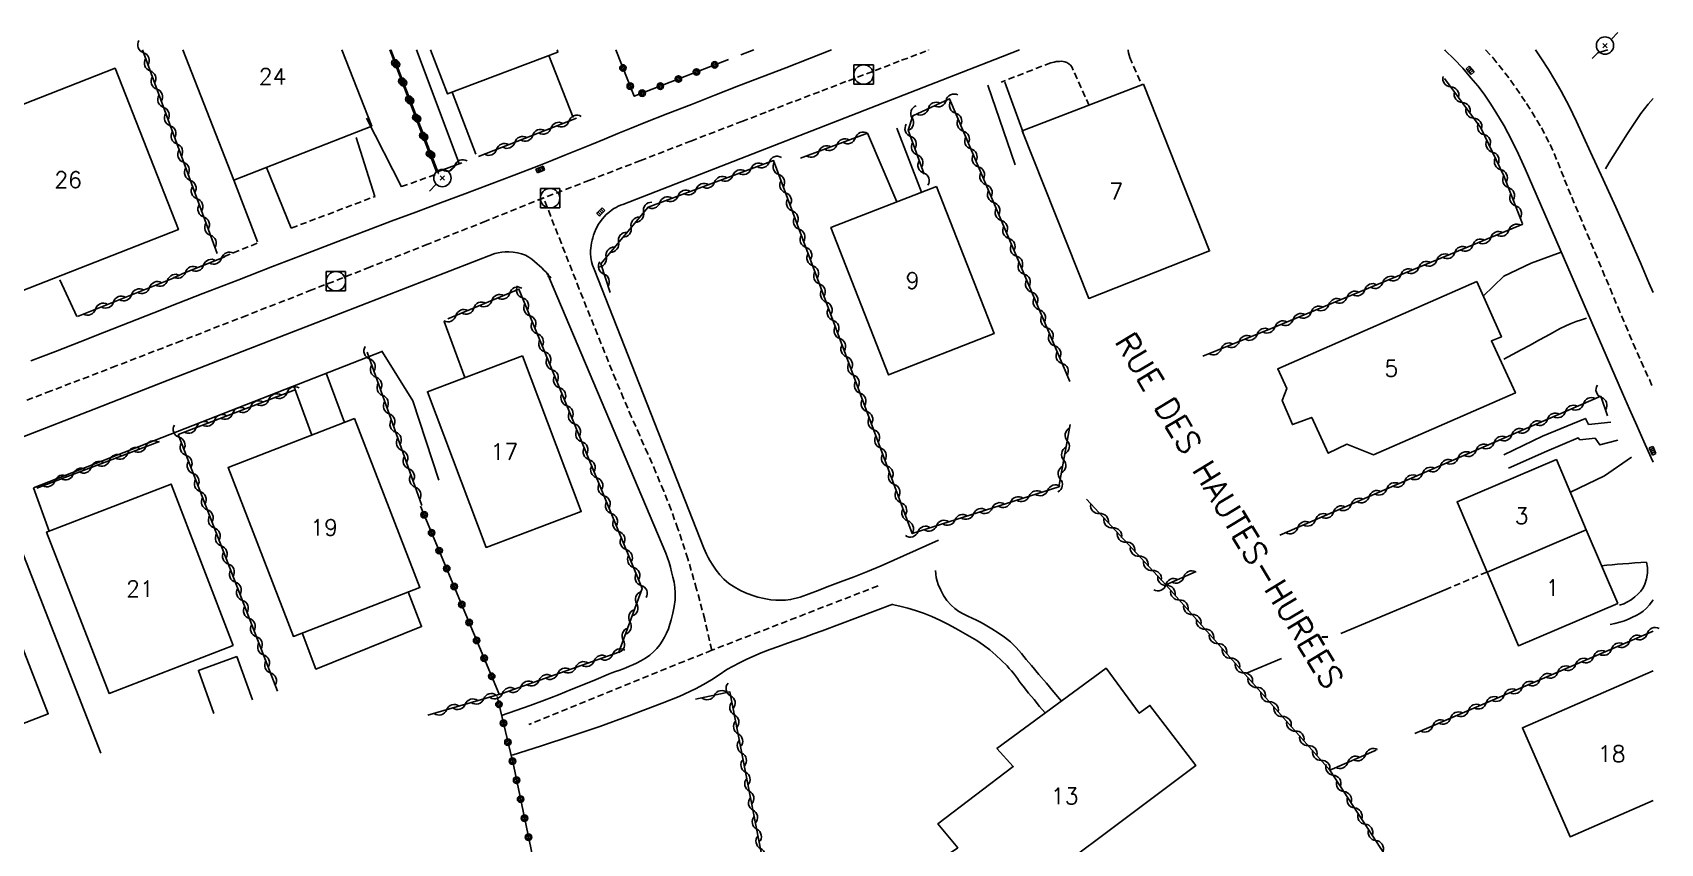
# Model space of a CAD drawing. Header units: millimetres. Extents: x 145000 to 146001, y 142000 to 143001.
# Drawn here: x 145875.1 to 146000.6, y 142938.8 to 143001.3 of the extents above; entities that cross this region are included whole.
import ezdxf
from ezdxf.enums import TextEntityAlignment as Align

# ---------------------------------------------------------------- set-up
doc = ezdxf.new("R2010")
doc.units = ezdxf.units.MM
doc.linetypes.add('DASHED', pattern=[0.75, 0.5, -0.25])
doc.layers.get('0').update_dxf_attribs({"linetype": 'CONTINUOUS'})
for name, color, linetype in [('W0001', 6, 'DASHED'), ('W0008', 7, 'CONTINUOUS'), ('W0014', 7, 'CONTINUOUS'), ('W0017', 7, 'CONTINUOUS'), ('W0101', 7, 'CONTINUOUS'), ('W0104', 1, 'CONTINUOUS'), ('W0105', 7, 'CONTINUOUS'), ('W0112', 1, 'DASHED'), ('W0310', 3, 'CONTINUOUS'), ('W0323', 7, 'CONTINUOUS'), ('W0330', 7, 'CONTINUOUS'), ('W0401', 7, 'CONTINUOUS'), ('W0420', 7, 'CONTINUOUS'), ('W0473', 7, 'CONTINUOUS'), ('W0989', 7, 'CONTINUOUS'), ('W0991', 7, 'CONTINUOUS'), ('W1102', 7, 'CONTINUOUS')]:
    doc.layers.add(name, color=color, linetype=linetype)
doc.styles.get("Standard").update_dxf_attribs({"font": 'romans.shx', "width": 0.85})

# ---------------------------------------------------------------- blocks, each defined once
blk = doc.blocks.new('T401')
for p, q in [((-0.3, 0.3), (0, 0.3)), ((-0.3, -0.25), (-0.3, 0.3)), ((-0.3, 0.15), (0, 0.15)), ((-0.3, 0), (0, 0)), ((0, 0.3), (0, -0.25)), ((-0.3, -0.15), (0, -0.15)), ((-0.3, -0.25), (-0.3, -0.3)), ((-0.3, -0.3), (0, -0.3)), ((0, -0.3), (0, -0.25))]:
    blk.add_line(p, q)
blk = doc.blocks.new('T420')
for p, q in [((0.75, 0.75), (-0.75, 0.75)), ((-0.75, 0.75), (-0.75, -0.75)), ((0.75, 0.75), (0.75, -0.75)), ((0.75, -0.75), (-0.75, -0.75))]:
    blk.add_line(p, q)
blk.add_ellipse((0, 0), major_axis=(-0.53, 0.53), ratio=1, start_param=3.926991, end_param=10.210176)
blk = doc.blocks.new('T473')
for p, q in [((-0.166667, 0.166667), (0.166667, -0.166667)), ((-0.166667, -0.166667), (0.166667, 0.166667)), ((0.500001, 0.500001), (1.000002, 1.000002)), ((-1.000002, -1.000002), (-0.500001, -0.500001))]:
    blk.add_line(p, q)
blk.add_ellipse((0, 0), major_axis=(0.471405, 0.471405), ratio=1, start_param=5.4977871438, end_param=11.780972451)
blk = doc.blocks.new('t310o')
at = {"color": 0, "linetype": 'Continuous'}
for centre, start, end in [((-0.5, 0.38), 216.8699, 323.1304), ((0.5, -0.37), 36.8699, 143.1303)]:
    blk.add_arc(centre, 0.625, start, end, dxfattribs=at)
blk = doc.blocks.new('t323o')
at = {"color": 0, "linetype": 'Continuous'}
for radius in [0.25, 0.15]:
    blk.add_circle((0, 0), radius, dxfattribs=at)

msp = doc.modelspace()

# ---------------------------------------------------------------- linework, layer by layer
at = {"layer": 'W0001'}
for points in [[(145914.06, 142988.42), (145917.98, 142989.94), (145921.91, 142991.45), (145925.83, 142992.97), (145929.76, 142994.48), (145931.81, 142995.27), (145933.87, 142996.06), (145935.92, 142996.84), (145937.98, 142997.63), (145940.03, 142998.41), (145942.08, 142999.2), (145944.14, 142999.99), (145944.16, 143000)], [(145987.1, 143000), (145987.65, 142999.41), (145989.02, 142997.68), (145990.26, 142995.86), (145991.4, 142993.99), (145992.08, 142992.7), (145992.66, 142991.35), (145993.19, 142989.99), (145993.74, 142988.64), (145994.34, 142987.23), (145994.93, 142985.82), (145995.52, 142984.41), (145996.1, 142983), (145996.69, 142981.59), (145997.28, 142980.18), (145997.88, 142978.77), (145998.48, 142977.36), (145999.09, 142975.96), (145999.72, 142974.57), (146000, 142973.93)], [(145914.48, 142988.59), (145910.02, 142986.8), (145905.56, 142985.02), (145901.09, 142983.25), (145896.62, 142981.49), (145891.6, 142979.53), (145886.57, 142977.57), (145881.54, 142975.63), (145876.51, 142973.7), (145874.43, 142972.9)], [(145927.44, 142953.7), (145926.9, 142956.07), (145926.28, 142958.42), (145925.6, 142960.75), (145924.84, 142963.06), (145924.31, 142964.52), (145923.74, 142965.97), (145923.14, 142967.41), (145922.52, 142968.84), (145921.89, 142970.26), (145921.26, 142971.68), (145920.64, 142973.11), (145920.04, 142974.55), (145918.63, 142978.05), (145917.23, 142981.56), (145915.85, 142985.07), (145914.48, 142988.59)], [(145940.26, 142958.66), (145927.44, 142953.7)], [(145927.44, 142953.7), (145913.35, 142947.98)]]:
    msp.add_lwpolyline(points, dxfattribs=at)
at = {"layer": 'W0008'}
for points in [[(145983.96, 143000), (145983.99, 142999.97), (145984.68, 142999.3), (145985.34, 142998.59), (145985.97, 142997.86), (145986.49, 142997.23), (145986.98, 142996.58), (145987.45, 142995.9), (145987.89, 142995.21), (145988.52, 142994.15), (145989.1, 142993.06), (145989.64, 142991.95), (145990.14, 142990.82)], [(145990.14, 142990.82), (145997.64, 142973.53)], [(145926.84, 142961.58), (145918.37, 142983.08)], [(145914.94, 142982.38), (145923.9, 142961.18)], [(145940.49, 142960.2), (145939.46, 142959.78), (145938.42, 142959.37), (145937.38, 142958.97), (145936.34, 142958.58), (145935.65, 142958.32), (145934.96, 142958.04), (145934.25, 142957.79), (145933.52, 142957.61), (145933.14, 142957.57), (145932.76, 142957.55), (145932.37, 142957.56), (145931.99, 142957.6), (145931.49, 142957.68), (145931, 142957.8), (145930.52, 142957.95), (145930.05, 142958.13), (145929.61, 142958.34), (145929.17, 142958.58), (145928.76, 142958.86), (145928.37, 142959.18), (145928.06, 142959.51), (145927.78, 142959.87), (145927.53, 142960.25), (145927.3, 142960.63), (145927.17, 142960.86), (145927.05, 142961.1), (145926.94, 142961.34), (145926.84, 142961.58)], [(145923.9, 142961.18), (145924.03, 142960.82), (145924.15, 142960.47), (145924.26, 142960.1), (145924.35, 142959.74), (145924.45, 142959.34), (145924.54, 142958.94), (145924.6, 142958.53), (145924.63, 142958.12), (145924.61, 142957.59), (145924.54, 142957.07), (145924.44, 142956.55), (145924.32, 142956.04), (145924.22, 142955.7), (145924.1, 142955.35), (145923.96, 142955.02), (145923.8, 142954.7), (145923.62, 142954.4), (145923.43, 142954.11), (145923.22, 142953.84), (145922.98, 142953.59), (145922.67, 142953.33), (145922.33, 142953.1), (145921.98, 142952.89), (145921.63, 142952.7), (145921.37, 142952.57), (145921.1, 142952.46), (145920.83, 142952.35), (145920.55, 142952.25), (145920.29, 142952.15), (145920.02, 142952.05), (145919.75, 142951.95), (145919.49, 142951.86)], [(145941.4, 142957.26), (145940.04, 142956.74), (145938.68, 142956.23), (145937.31, 142955.71), (145935.95, 142955.2), (145935.28, 142954.96), (145934.61, 142954.72), (145933.94, 142954.48), (145933.27, 142954.24), (145932.59, 142954), (145931.93, 142953.75), (145931.26, 142953.49), (145930.61, 142953.21), (145930.1, 142952.98), (145929.59, 142952.74), (145929.1, 142952.48), (145928.61, 142952.21)], [(145919.49, 142951.86), (145918.53, 142951.45), (145917.57, 142951.05), (145916.61, 142950.66), (145915.64, 142950.27), (145914.55, 142949.85), (145913.45, 142949.44), (145912.34, 142949.04), (145911.23, 142948.66)], [(145928.61, 142952.21), (145928.02, 142951.8), (145927.42, 142951.42), (145926.81, 142951.06), (145926.18, 142950.72), (145924.92, 142950.13), (145923.63, 142949.61), (145922.34, 142949.12), (145921.04, 142948.64), (145918.81, 142947.83), (145916.57, 142947.06), (145914.31, 142946.32), (145912.05, 142945.61)]]:
    msp.add_lwpolyline(points, dxfattribs=at)
at = {"layer": 'W0014'}
for points in [[(145936.67, 143000), (145934.97, 142999.33), (145933.15, 142998.63), (145931.33, 142997.92), (145929.51, 142997.22), (145927.69, 142996.51), (145925.88, 142995.8), (145924.06, 142995.09), (145922.24, 142994.37), (145921.22, 142993.96), (145920.2, 142993.55), (145919.18, 142993.13), (145918.17, 142992.71), (145917.15, 142992.29), (145916.13, 142991.88), (145915.11, 142991.47), (145914.08, 142991.06), (145912.2, 142990.33), (145910.31, 142989.62), (145908.42, 142988.9), (145906.53, 142988.2), (145904.63, 142987.5), (145902.74, 142986.79), (145900.85, 142986.08), (145898.96, 142985.36), (145896.27, 142984.33), (145893.58, 142983.3), (145890.9, 142982.25), (145888.22, 142981.21), (145886.32, 142980.47), (145884.43, 142979.73), (145882.53, 142978.98), (145880.64, 142978.24), (145878.75, 142977.5), (145876.86, 142976.75), (145874.96, 142976.01)], [(145920.59, 142988.07), (145949.27, 142999.27), (145951.16, 143000)], [(146000, 142981.3), (145999.69, 142982.04), (145999.03, 142983.58), (145998.09, 142985.73), (145997.14, 142987.87), (145996.17, 142990), (145995.19, 142992.12), (145994.64, 142993.3), (145994.1, 142994.48), (145993.53, 142995.66), (145992.92, 142996.81), (145992.44, 142997.66), (145991.94, 142998.5), (145991.4, 142999.32), (145990.93, 143000)], [(145918.37, 142983.1), (145918.26, 142983.39), (145918.17, 142983.69), (145918.12, 142984), (145918.1, 142984.31), (145918.1, 142984.52), (145918.12, 142984.72), (145918.14, 142984.92), (145918.17, 142985.13), (145918.22, 142985.32), (145918.27, 142985.52), (145918.33, 142985.72), (145918.4, 142985.91), (145918.54, 142986.24), (145918.72, 142986.55), (145918.92, 142986.85), (145919.14, 142987.13), (145919.31, 142987.31), (145919.5, 142987.47), (145919.7, 142987.62), (145919.9, 142987.76), (145920.07, 142987.86), (145920.24, 142987.95), (145920.42, 142988.03), (145920.6, 142988.09)], [(145874.15, 142970.08), (145879.84, 142972.3), (145885.54, 142974.52), (145891.24, 142976.73), (145896.94, 142978.94), (145900.38, 142980.28), (145903.83, 142981.62), (145907.27, 142982.96), (145910.71, 142984.3)], [(145910.71, 142984.3), (145910.98, 142984.36), (145911.26, 142984.4), (145911.53, 142984.42), (145911.8, 142984.42), (145912.13, 142984.4), (145912.46, 142984.35), (145912.78, 142984.28), (145913.09, 142984.16), (145913.34, 142984.03), (145913.57, 142983.86), (145913.78, 142983.68), (145913.99, 142983.51), (145914.17, 142983.35), (145914.34, 142983.19), (145914.51, 142983.02), (145914.68, 142982.85), (145914.72, 142982.8), (145914.76, 142982.74), (145914.79, 142982.68), (145914.82, 142982.62), (145914.84, 142982.56), (145914.87, 142982.5), (145914.9, 142982.44), (145914.94, 142982.38)], [(145910.71, 142984.3), (145910.98, 142984.36), (145911.26, 142984.4), (145911.53, 142984.42), (145911.8, 142984.42), (145912.13, 142984.4), (145912.46, 142984.35), (145912.78, 142984.28), (145913.09, 142984.16), (145913.34, 142984.03), (145913.57, 142983.86), (145913.78, 142983.68), (145913.99, 142983.51), (145914.17, 142983.35), (145914.34, 142983.19), (145914.51, 142983.02), (145914.68, 142982.85), (145914.77, 142982.75), (145914.86, 142982.64), (145914.95, 142982.53), (145915.03, 142982.41)], [(145902.09, 142976.77), (145875.15, 142966.22)], [(145997.64, 142973.53), (145998.19, 142972.29), (145998.75, 142971.04), (145999.3, 142969.79), (145999.85, 142968.54), (146000, 142968.2)]]:
    msp.add_lwpolyline(points, dxfattribs=at)
at = {"layer": 'W0017'}
for points in [[(145907.98, 142991.23), (145904.69, 143000)], [(145916.77, 142994.78), (145914.89, 142999.57)], [(145995.74, 142999.78), (145996.53, 143000)], [(145907.42, 142996.75), (145909.25, 142991.97)], [(145948.73, 142997.29), (145950.83, 142991.14)], [(145950.04, 142997.51), (145951.44, 142993.63)], [(146000, 142996.25), (145999.63, 142995.82), (145999.06, 142995.09), (145998.54, 142994.33), (145998.04, 142993.55), (145997.54, 142992.78), (145997.23, 142992.3), (145996.93, 142991.82), (145996.63, 142991.33), (145996.34, 142990.84)], [(145900.82, 142994.75), (145903.52, 142989.45)], [(145943.61, 142989.03), (145941.72, 142993.96)], [(145901.47, 142988.69), (145900.04, 142993.24)], [(145941.7, 142988.28), (145939.44, 142993.58)], [(145893.11, 142990.94), (145895.03, 142986.26)], [(145890.61, 142989.95), (145892.42, 142985.2)], [(145992.91, 142984.41), (145990.61, 142983.55), (145988.49, 142982.54), (145986.92, 142981.02)], [(145877.18, 142982.28), (145878.51, 142979.44)], [(145906.81, 142979.05), (145908.41, 142974.73)], [(145988.5, 142976.14), (145989.18, 142976.51), (145989.85, 142976.88), (145990.52, 142977.24), (145991.2, 142977.61), (145991.73, 142977.9), (145992.25, 142978.19), (145992.78, 142978.48), (145993.32, 142978.74), (145993.7, 142978.9), (145994.09, 142979.05), (145994.48, 142979.19), (145994.88, 142979.31)], [(145991.18, 142977.6), (145991.18, 142977.6)], [(145906.4, 142966.81), (145904.41, 142972.94), (145902.07, 142976.7)], [(145899.14, 142971.27), (145897.71, 142975.06)], [(145895.22, 142974.08), (145896.61, 142970.29)], [(145993.65, 142965.88), (145996.27, 142967.16), (145998.33, 142968.58)], [(145875.15, 142966.22), (145876.37, 142962.89)], [(145940.49, 142960.2), (145944.92, 142962.2)], [(145999.5, 142960.49), (145999.05, 142960.46), (145998.59, 142960.43), (145998.13, 142960.39), (145997.68, 142960.36), (145997.27, 142960.33), (145996.86, 142960.29), (145996.45, 142960.26), (145996.04, 142960.22)], [(145954.4, 142949.78), (145953.82, 142950.47), (145953.24, 142951.15), (145952.66, 142951.84), (145952.08, 142952.52), (145951.69, 142952.98), (145951.31, 142953.45), (145950.91, 142953.91), (145950.48, 142954.34), (145950.01, 142954.71), (145949.53, 142955.04), (145949.03, 142955.36), (145948.53, 142955.66), (145948.2, 142955.85), (145947.86, 142956.02), (145947.52, 142956.18), (145947.18, 142956.34), (145946.83, 142956.51), (145946.5, 142956.7), (145946.18, 142956.92), (145945.89, 142957.17), (145945.57, 142957.53), (145945.31, 142957.92), (145945.09, 142958.34), (145944.9, 142958.77), (145944.82, 142959.03), (145944.75, 142959.3), (145944.72, 142959.57), (145944.7, 142959.84)], [(145941.34, 142957.22), (145941.95, 142957.09), (145942.56, 142956.94), (145943.16, 142956.76), (145943.76, 142956.55), (145944.4, 142956.3), (145945.02, 142956.01), (145945.64, 142955.7), (145946.25, 142955.38), (145946.8, 142955.08), (145947.34, 142954.77), (145947.87, 142954.45), (145948.38, 142954.1), (145948.87, 142953.72), (145949.34, 142953.33), (145949.78, 142952.92), (145950.21, 142952.49), (145950.38, 142952.3), (145950.54, 142952.11), (145950.7, 142951.92), (145950.85, 142951.72), (145951, 142951.52), (145951.15, 142951.32), (145951.3, 142951.12), (145951.45, 142950.92), (145951.87, 142950.4), (145952.3, 142949.89), (145952.72, 142949.37), (145953.15, 142948.86)]]:
    msp.add_lwpolyline(points, dxfattribs=at)
at = {"layer": 'W0101'}
for points in [[(145898.92, 143000), (145901.23, 142994.13), (145890.61, 142989.95), (145886.66, 143000)], [(145905.77, 143000), (145907.06, 142996.61), (145915.58, 142999.84), (145915.52, 143000)], [(145994.86, 142962.99), (145992.55, 142968.41), (145984.9, 142965.15), (145987.21, 142959.73)], [(145997.28, 142957.31), (145994.86, 142962.99)], [(145987.21, 142959.73), (145989.63, 142954.05), (145997.28, 142957.31)], [(146000, 142942.11), (145993.61, 142939.32), (145989.94, 142947.72), (146000, 142952.12)]]:
    msp.add_lwpolyline(points, dxfattribs=at)
for points in [[(145869.33, 142993.84), (145874.21, 142981.39), (145886.33, 142986.14), (145881.45, 142998.59)], [(145960.73, 142997.35), (145951.38, 142993.75), (145956.51, 142980.83), (145965.82, 142984.5)], [(145944.77, 142989.48), (145949.21, 142978.12), (145941.07, 142974.94), (145936.63, 142986.3)], [(145986.42, 142982.13), (145971.07, 142975.41), (145971.77, 142973.89), (145971.42, 142972.97), (145972.21, 142971.1), (145973.7, 142971.66), (145974.97, 142968.89), (145976.41, 142969.59), (145978.46, 142968.76), (145989.39, 142973.55), (145987.54, 142977.56), (145988.31, 142977.87)], [(145912.85, 142976.41), (145917.38, 142964.4), (145910.05, 142961.63), (145905.52, 142973.64)], [(145899.91, 142971.57), (145904.95, 142958.55), (145895.2, 142954.77), (145890.16, 142967.79)], [(145890.56, 142954.07), (145885.76, 142966.51), (145876.17, 142962.81), (145880.98, 142950.37)], [(145870.62, 142963.36), (145876.29, 142948.8), (145867.07, 142945.21), (145861.41, 142959.77)], [(145948.43, 142932.58), (145964.77, 142944.81), (145961.22, 142949.44), (145960.4, 142948.84), (145957.84, 142952.31), (145949.43, 142946.11), (145950.69, 142944.73), (145944.86, 142940.3), (145946.4, 142938.47), (145944.92, 142937.45)]]:
    msp.add_lwpolyline(points, close=True, dxfattribs=at)
at = {"layer": 'W0104'}
for points in [[(145895.87, 142955.03), (145896.93, 142952.25), (145905.08, 142955.52), (145904.05, 142958.2)], [(145889.07, 142948.82), (145887.87, 142952.15), (145890.84, 142953.22)], [(145890.84, 142953.22), (145892.04, 142949.87)]]:
    msp.add_lwpolyline(points, dxfattribs=at)
at = {"layer": 'W0105'}
for points in [[(145988.51, 142968.78), (145991.48, 142970.22), (145994.79, 142971.58), (145995.03, 142971.12), (145996.74, 142971.29)], [(145997.29, 142969.91), (145995.9, 142969.53), (145995.54, 142970.06), (145994.36, 142969.92), (145994.24, 142970.08), (145991.82, 142969.05), (145988.86, 142967.75)], [(145999.5, 142960.49), (145999.57, 142960.07), (145999.57, 142959.64), (145999.51, 142959.21), (145999.38, 142958.8), (145999.24, 142958.51), (145999.05, 142958.25), (145998.83, 142958.02), (145998.59, 142957.81), (145998.32, 142957.6), (145998.04, 142957.43), (145997.74, 142957.28), (145997.42, 142957.17)], [(146000, 142957.59), (145999.93, 142957.49), (145999.72, 142957.21), (145999.49, 142956.95), (145999.23, 142956.72), (145998.98, 142956.53), (145998.71, 142956.38), (145998.43, 142956.24), (145998.15, 142956.12), (145997.8, 142955.98), (145997.44, 142955.86), (145997.07, 142955.76), (145996.7, 142955.68)]]:
    msp.add_lwpolyline(points, dxfattribs=at)
at = {"layer": 'W0112'}
for points in [[(145953.58, 142999.01), (145949.74, 142997.52)], [(145955.2, 142998.7), (145955.09, 142998.83), (145954.96, 142998.94), (145954.82, 142999.03), (145954.66, 142999.09), (145954.52, 142999.12), (145954.38, 142999.13), (145954.25, 142999.12), (145954.11, 142999.11), (145953.98, 142999.1), (145953.84, 142999.07), (145953.71, 142999.04), (145953.58, 142999.01)], [(145959.55, 143000), (145959.55, 142999.97), (145959.57, 142999.79), (145959.61, 142999.61), (145959.66, 142999.43)], [(145959.66, 142999.43), (145960.59, 142997.29)], [(145956.53, 142995.71), (145955.2, 142998.7)], [(145903.53, 142989.46), (145906.39, 142990.48)], [(145895.03, 142986.26), (145901.49, 142988.7)], [(145889.85, 142984.07), (145892.46, 142985.11)], [(145987.2, 142959.73), (145984.02, 142958.39)]]:
    msp.add_lwpolyline(points, dxfattribs=at)
at = {"layer": 'W0310'}
for points in [[(145889.31, 142984.3), (145883.56, 143000)], [(145983.94, 142997.79), (145986.72, 142993.99), (145988.51, 142990.28), (145989.94, 142986.58)], [(145955.05, 142974.43), (145945.77, 142996.24), (145942.95, 142994.92), (145942.59, 142993.82), (145943.81, 142990.41)], [(145909.46, 142991.77), (145917.01, 142994.73)], [(145939.44, 142993.57), (145934.29, 142991.65)], [(145919.6, 142981.29), (145918.88, 142983.5), (145922.53, 142987.88), (145932.21, 142991.47), (145942.9, 142962.7), (145954.2, 142966.31), (145955.08, 142971.12)], [(145906.23, 142990.57), (145908.18, 142991.29)], [(145989.97, 142986.55), (145970.69, 142978.56), (145965.31, 142976.38)], [(145878.54, 142979.44), (145885.87, 142982.38), (145886.66, 142982.75), (145889.9, 142984.04)], [(145905.56, 142948.68), (145911.28, 142950.37), (145920.29, 142953.55), (145922.09, 142958.47), (145912.58, 142981.55), (145907.11, 142979.25)], [(145905.09, 142964.87), (145900.89, 142976.69)], [(145886.31, 142970.34), (145895.25, 142973.77)], [(145995.99, 142973.3), (145971.23, 142962.57)], [(145995.99, 142973.3), (145996.48, 142971.78)], [(145886.3, 142970.33), (145893.97, 142950.55)], [(145875.41, 142966.21), (145884.86, 142969.8)], [(145964.78, 142959.77), (145962.44, 142958.75), (145956.32, 142965.34)], [(145962.44, 142958.75), (145975.09, 142944.46), (145981.91, 142933.99)], [(145981.64, 142947.27), (146000, 142955.16)], [(145926.2, 142949.93), (145928.84, 142950.48), (145933.5, 142926.64)], [(145975.09, 142944.46), (145978.67, 142946)]]:
    msp.add_lwpolyline(points, dxfattribs=at)
at = {"layer": 'W0323'}
for points in [[(145902.63, 143000), (145906.23, 142990.6)], [(145906.39, 142990.48), (145902.71, 143000)], [(145928.73, 142999.26), (145921.47, 142996.43), (145920.05, 143000)], [(145930.69, 143000), (145929.69, 142999.62)], [(145911.06, 142950.31), (145904.99, 142964.82)], [(145910.89, 142950.13), (145912.18, 142944.73), (145915.68, 142927.99), (145917.61, 142920.26)]]:
    msp.add_lwpolyline(points, dxfattribs=at)
at = {"layer": 'W0330'}
for points in [[(145872.69, 142965.37), (145880.36, 142945.76)], [(145984.02, 142958.39), (145975.93, 142954.98)], [(145971.36, 142953.05), (145968.66, 142951.92)]]:
    msp.add_lwpolyline(points, dxfattribs=at)
at = {"layer": 'W1102'}
msp.add_lwpolyline([(145994.86, 142962.99), (145987.21, 142959.73)], dxfattribs=at)

# ---------------------------------------------------------------- block references
at = {"layer": 'W0310'}
for p, rotation in [((145883.64, 142999.79), 110.1214036055947), ((145884.15, 142998.39), 110.1214036055947), ((145884.67, 142996.98), 110.1214036055947), ((145984.41, 142997.15), 306.2171768231718), ((145885.19, 142995.57), 110.1214036055947), ((145945.5, 142996.11), 204.91250946911), ((145985.29, 142995.94), 306.2171768231718), ((145885.7, 142994.16), 110.1214036055947), ((145942.89, 142994.75), 252.0817796442838), ((145944.14, 142995.48), 204.91250946911), ((145946.24, 142995.13), 113.0419498592975), ((145986.18, 142994.73), 306.2171768231718), ((145913.65, 142993.41), 21.40496882111857), ((145915.05, 142993.96), 21.40496882111857), ((145916.44, 142994.51), 21.40496882111857), ((145942.77, 142993.33), 289.6059259091958), ((145946.83, 142993.75), 113.0419498592975), ((145986.97, 142993.47), 295.6801965054229), ((145886.22, 142992.75), 110.1214036055947), ((145910.86, 142992.32), 21.40496882111857), ((145912.26, 142992.86), 21.40496882111857), ((145935.7, 142992.17), 200.4644599721566), ((145937.1, 142992.7), 200.4644599721566), ((145938.51, 142993.22), 200.4644599721566), ((145943.27, 142991.91), 289.6059259091958), ((145947.42, 142992.37), 113.0419498592975), ((145987.62, 142992.12), 295.6801965054229), ((145886.73, 142991.34), 110.1214036055947), ((145907.64, 142991.09), 20.23030295237647), ((145930.47, 142990.83), 20.33778653742375), ((145931.88, 142991.35), 20.33778653742375), ((145932.61, 142990.39), 290.3974332263858), ((145943.77, 142990.5), 289.6059259091958), ((145948, 142990.99), 113.0419498592975), ((145988.27, 142990.76), 295.6801965054229), ((145887.25, 142989.94), 110.1214036055947), ((145927.66, 142989.79), 20.33778653742375), ((145929.07, 142990.31), 20.33778653742375), ((145948.59, 142989.61), 113.0419498592975), ((145988.86, 142989.38), 291.176467432605), ((145887.77, 142988.53), 110.1214036055947), ((145924.85, 142988.74), 20.33778653742375), ((145926.25, 142989.26), 20.33778653742375), ((145933.13, 142988.98), 290.3974332263858), ((145949.18, 142988.23), 113.0419498592975), ((145989.4, 142987.98), 291.176467432605), ((145888.28, 142987.12), 110.1214036055947), ((145922.19, 142987.48), 50.20214984371797), ((145923.44, 142988.22), 20.33778653742375), ((145933.65, 142987.58), 290.3974332263858), ((145949.77, 142986.85), 113.0419498592975), ((145888.8, 142985.71), 110.1214036055947), ((145921.23, 142986.33), 50.20214984371797), ((145934.18, 142986.17), 290.3974332263858), ((145950.35, 142985.47), 113.0419498592975), ((145988.88, 142986.1), 202.5121527435026), ((145920.27, 142985.17), 50.20214984371797), ((145934.7, 142984.77), 290.3974332263858), ((145950.94, 142984.09), 113.0419498592975), ((145986.11, 142984.95), 202.5121527435026), ((145987.49, 142985.53), 202.5121527435026), ((145888.27, 142983.39), 21.64249264770224), ((145889.66, 142983.94), 21.64249264770224), ((145919.31, 142984.02), 50.20214984371797), ((145935.22, 142983.36), 290.3974332263858), ((145981.95, 142983.23), 202.5121527435026), ((145983.34, 142983.8), 202.5121527435026), ((145984.72, 142984.38), 202.5121527435026), ((145885.5, 142982.23), 21.86743394310511), ((145886.87, 142982.84), 21.64249264770224), ((145919.13, 142982.72), 108.0528266545908), ((145935.74, 142981.95), 290.3974332263858), ((145951.53, 142982.71), 113.0419498592975), ((145979.18, 142982.08), 202.5121527435026), ((145980.56, 142982.66), 202.5121527435026), ((145882.72, 142981.11), 21.86743394310511), ((145884.11, 142981.67), 21.86743394310511), ((145911.87, 142981.25), 202.7601626830573), ((145912.86, 142980.88), 112.3978681154224), ((145936.27, 142980.55), 290.3974332263858), ((145952.11, 142981.33), 113.0419498592975), ((145976.41, 142980.93), 202.5121527435026), ((145977.79, 142981.51), 202.5121527435026), ((145879.93, 142980), 21.86743394310511), ((145881.33, 142980.55), 21.86743394310511), ((145907.72, 142979.51), 202.7601626830573), ((145909.1, 142980.09), 202.7601626830573), ((145910.49, 142980.67), 202.7601626830573), ((145913.43, 142979.49), 112.3978681154224), ((145936.79, 142979.14), 290.3974332263858), ((145952.7, 142979.95), 113.0419498592975), ((145973.64, 142979.78), 202.5121527435026), ((145975.02, 142980.36), 202.5121527435026), ((145914, 142978.11), 112.3978681154224), ((145953.29, 142978.57), 113.0419498592975), ((145970.86, 142978.64), 202.5121527435026), ((145972.25, 142979.21), 202.5121527435026), ((145914.58, 142976.72), 112.3978681154224), ((145937.31, 142977.74), 290.3974332263858), ((145953.88, 142977.19), 113.0419498592975), ((145968.09, 142977.51), 202.0915005630329), ((145969.48, 142978.07), 202.0915005630329), ((145901.07, 142976.18), 109.5727434404684), ((145915.15, 142975.33), 112.3978681154224), ((145937.84, 142976.33), 290.3974332263858), ((145954.46, 142975.81), 113.0419498592975), ((145966.7, 142976.94), 202.0915005630329), ((145901.57, 142974.76), 109.5727434404684), ((145938.36, 142974.92), 290.3974332263858), ((145894.71, 142973.57), 20.98811182895391), ((145902.08, 142973.35), 109.5727434404684), ((145915.72, 142973.94), 112.3978681154224), ((145938.88, 142973.52), 290.3974332263858), ((145996.02, 142973.2), 288.028762625185), ((145890.51, 142971.96), 20.98811182895391), ((145891.91, 142972.49), 20.98811182895391), ((145893.31, 142973.03), 20.98811182895391), ((145902.58, 142971.94), 109.5727434404684), ((145916.29, 142972.56), 112.3978681154224), ((145939.4, 142972.11), 290.3974332263858), ((145993.25, 142972.12), 203.4467117052197), ((145994.63, 142972.71), 203.4467117052197), ((145887.71, 142970.88), 20.98811182895391), ((145889.11, 142971.42), 20.98811182895391), ((145903.08, 142970.52), 109.5727434404684), ((145916.86, 142971.17), 112.3978681154224), ((145939.93, 142970.71), 290.3974332263858), ((145990.5, 142970.92), 203.4467117052197), ((145991.87, 142971.52), 203.4467117052197), ((145886.38, 142970.13), 291.1839113629287), ((145903.58, 142969.11), 109.5727434404684), ((145917.43, 142969.78), 112.3978681154224), ((145940.45, 142969.3), 290.3974332263858), ((145954.85, 142969.85), 79.64389425820544), ((145987.75, 142969.73), 203.4467117052197), ((145989.12, 142970.33), 203.4467117052197), ((145881.02, 142968.34), 20.80626092916005), ((145882.42, 142968.88), 20.80626092916005), ((145883.82, 142969.41), 20.80626092916005), ((145886.92, 142968.73), 291.1839113629287), ((145918, 142968.4), 112.3978681154224), ((145940.97, 142967.89), 290.3974332263858), ((145954.58, 142968.37), 79.64389425820544), ((145984.99, 142968.54), 203.4467117052197), ((145986.37, 142969.13), 203.4467117052197), ((145878.22, 142967.28), 20.80626092916005), ((145879.62, 142967.81), 20.80626092916005), ((145887.46, 142967.33), 291.1839113629287), ((145904.09, 142967.7), 109.5727434404684), ((145918.58, 142967.01), 112.3978681154224), ((145941.5, 142966.49), 290.3974332263858), ((145954.31, 142966.9), 79.64389425820544), ((145982.24, 142967.34), 203.4467117052197), ((145983.62, 142967.94), 203.4467117052197), ((145876.81, 142966.75), 20.80626092916005), ((145888.01, 142965.93), 291.1839113629287), ((145904.59, 142966.28), 109.5727434404684), ((145919.15, 142965.62), 112.3978681154224), ((145953.34, 142966.03), 17.7060108838374), ((145979.49, 142966.15), 203.4467117052197), ((145980.87, 142966.75), 203.4467117052197), ((145888.55, 142964.53), 291.1839113629287), ((145919.72, 142964.24), 112.3978681154224), ((145942.02, 142965.08), 290.3974332263858), ((145949.06, 142964.66), 17.7060108838374), ((145950.48, 142965.12), 17.7060108838374), ((145951.91, 142965.58), 17.7060108838374), ((145957.34, 142964.24), 132.9095780010878), ((145976.74, 142964.95), 203.4467117052197), ((145978.11, 142965.55), 203.4467117052197), ((145889.09, 142963.13), 291.1839113629287), ((145920.29, 142962.85), 112.3978681154224), ((145942.54, 142963.68), 290.3974332263858), ((145944.77, 142963.3), 17.7060108838374), ((145946.2, 142963.75), 17.7060108838374), ((145947.63, 142964.21), 17.7060108838374), ((145958.36, 142963.14), 132.9095780010878), ((145972.61, 142963.16), 203.4467117052197), ((145973.98, 142963.76), 203.4467117052197), ((145975.36, 142964.36), 203.4467117052197), ((145889.63, 142961.74), 291.1839113629287), ((145943.34, 142962.84), 17.7060108838374), ((145959.38, 142962.05), 132.9095780010878), ((145890.18, 142960.34), 291.1839113629287), ((145920.86, 142961.46), 112.3978681154224), ((145960.4, 142960.95), 132.9095780010878), ((145921.43, 142960.08), 112.3978681154224), ((145961.42, 142959.85), 132.9095780010878), ((145890.72, 142958.94), 291.1839113629287), ((145922.01, 142958.69), 112.3978681154224), ((145962.44, 142958.76), 203.4467117052285), ((145962.49, 142958.69), 311.4979383069572), ((145963.82, 142959.35), 203.4467117052285), ((145891.26, 142957.54), 291.1839113629287), ((145921.66, 142957.28), 69.87701831142103), ((145963.49, 142957.57), 311.4979383069572), ((145891.8, 142956.14), 291.1839113629287), ((145921.14, 142955.88), 69.87701831142103), ((145964.48, 142956.45), 311.4979383069572), ((145965.47, 142955.32), 311.4979383069572), ((145892.34, 142954.74), 291.1839113629287), ((145920.63, 142954.47), 69.87701831142103), ((145966.47, 142954.2), 311.4979383069572), ((145998.18, 142954.38), 23.24694508052116), ((145999.56, 142954.97), 23.24694508052116), ((145892.89, 142953.34), 291.1839113629287), ((145919.8, 142953.37), 19.40609932449442), ((145967.46, 142953.08), 311.4979383069572), ((145995.42, 142953.19), 23.24694508052116), ((145996.8, 142953.78), 23.24694508052116), ((145893.43, 142951.95), 291.1839113629287), ((145916.97, 142952.38), 19.40609932449442), ((145918.38, 142952.87), 19.40609932449442), ((145968.46, 142951.95), 311.4979383069572), ((145992.67, 142952.01), 23.24694508052116), ((145994.04, 142952.6), 23.24694508052116), ((145912.73, 142950.88), 19.40609932449442), ((145914.14, 142951.38), 19.40609932449442), ((145915.56, 142951.88), 19.40609932449442), ((145928.89, 142950.19), 281.0749330167339), ((145969.45, 142950.83), 311.4979383069572), ((145989.91, 142950.82), 23.24694508052116), ((145991.29, 142951.42), 23.24694508052116), ((145908.44, 142949.53), 16.5053881142001), ((145909.87, 142949.95), 16.5053881142001), ((145911.31, 142950.38), 19.40609932449442), ((145927.65, 142950.23), 11.63547317271333), ((145970.44, 142949.71), 311.4979383069572), ((145987.15, 142949.64), 23.24694508052116), ((145988.53, 142950.23), 23.24694508052116), ((145907, 142949.1), 16.5053881142001), ((145929.18, 142948.72), 281.0749330167339), ((145971.44, 142948.58), 311.4979383069572), ((145984.4, 142948.46), 23.24694508052116), ((145985.77, 142949.05), 23.24694508052116), ((145929.47, 142947.25), 281.0749330167339), ((145972.43, 142947.46), 311.4979383069572), ((145983.02, 142947.86), 23.24694508052116), ((145929.76, 142945.77), 281.0749330167339), ((145973.43, 142946.34), 311.4979383069572), ((145977.84, 142945.64), 23.24694508068538), ((145930.04, 142944.3), 281.0749330167339), ((145974.42, 142945.21), 311.4979383069572), ((145975.36, 142944.05), 303.0946362882298), ((145976.47, 142945.05), 23.24694508068538), ((145930.33, 142942.83), 281.0749330167339), ((145976.17, 142942.79), 303.0946362882298), ((145976.99, 142941.53), 303.0946362882298), ((145930.62, 142941.36), 281.0749330167339), ((145977.81, 142940.28), 303.0946362882298), ((145930.91, 142939.89), 281.0749330167339), ((145978.63, 142939.02), 303.0946362882298), ((145931.2, 142938.41), 281.0749330167339)]:
    msp.add_blockref('t310o', p, dxfattribs=dict(at, rotation=rotation))
at = {"layer": 'W0323'}
for p, rotation in [((145903.01, 142999), 290.9329856992006), ((145903.14, 142998.87), 111.1601003236025), ((145920.6, 142998.61), 111.7099134746561), ((145927.67, 142998.85), 201.2896952404415), ((145903.55, 142997.6), 290.9329856992006), ((145903.68, 142997.47), 111.1601003236025), ((145924.87, 142997.76), 201.2896952404415), ((145926.27, 142998.3), 201.2896952404415), ((145904.09, 142996.2), 290.9329856992006), ((145904.23, 142996.08), 111.1601003236025), ((145921.16, 142997.21), 111.7099134746561), ((145922.08, 142996.67), 201.2896952404415), ((145923.48, 142997.21), 201.2896952404415), ((145904.62, 142994.8), 290.9329856992006), ((145904.77, 142994.68), 111.1601003236025), ((145905.16, 142993.4), 290.9329856992006), ((145905.31, 142993.28), 111.1601003236025), ((145905.69, 142992), 290.9329856992006), ((145905.85, 142991.88), 111.1601003236025), ((145905.27, 142964.15), 112.6772993915598), ((145905.85, 142962.76), 112.6772993915598), ((145906.43, 142961.38), 112.6772993915598), ((145907.01, 142960), 112.6772993915598), ((145907.59, 142958.61), 112.6772993915598), ((145908.17, 142957.23), 112.6772993915598), ((145908.74, 142955.84), 112.6772993915598), ((145909.32, 142954.46), 112.6772993915598), ((145909.9, 142953.08), 112.6772993915598), ((145910.48, 142951.69), 112.6772993915598), ((145911.04, 142949.53), 283.3953666068745), ((145911.39, 142948.07), 283.3953666068745), ((145911.73, 142946.61), 283.3953666068745), ((145912.08, 142945.15), 283.3953666068745), ((145912.4, 142943.68), 281.8105088950908), ((145912.71, 142942.22), 281.8105088950908), ((145913.01, 142940.75), 281.8105088950908), ((145913.32, 142939.28), 281.8105088950908)]:
    msp.add_blockref('t323o', p, dxfattribs=dict(at, rotation=rotation))
at = {"layer": 'W0401'}
for p, rotation in [((145985.79, 142998.33), 221.1163540963081), ((145914.17, 142990.92), 111.3680548898428), ((145919, 142987.4), 316.5796541631502), ((145999.83, 142969.03), 203.7938878705102)]:
    msp.add_blockref('T401', p, dxfattribs=dict(at, rotation=rotation))
at = {"layer": 'W0420'}
for p in [(145939.15, 142998.1), (145914.98, 142988.56), (145898.47, 142982.16)]:
    msp.add_blockref('T420', p, dxfattribs=at)
at = {"layer": 'W0473'}
for p in [(145996.3, 143000.34), (145906.68, 142990.12)]:
    msp.add_blockref('T473', p, dxfattribs=at)

# ---------------------------------------------------------------- texts
at = {"layer": 'W0989'}
msp.add_text('RUE DES HAUTES-HURÉES   ', height=1.75, rotation=301.1484, dxfattribs=at).set_placement((145958.46, 142977.51))
at = {"layer": 'W0991'}
for s, p in [('24', (145893.59, 142997.95)), ('26', (145877.83, 142989.99)), ('7', (145958.62, 142989.09)), ('9', (145942.92, 142982.21)), ('5', (145979.83, 142975.44)), ('17', (145911.45, 142969.02)), ('19', (145897.56, 142963.17)), ('3', (145989.88, 142964.07)), ('21', (145883.37, 142958.44)), ('1', (145992.25, 142958.52)), ('18', (145996.81, 142945.72)), ('13', (145954.65, 142942.45))]:
    msp.add_text(s, height=1.25, dxfattribs=at).set_placement(p, align=Align.MIDDLE_CENTER)

doc.saveas('drawing.dxf')
